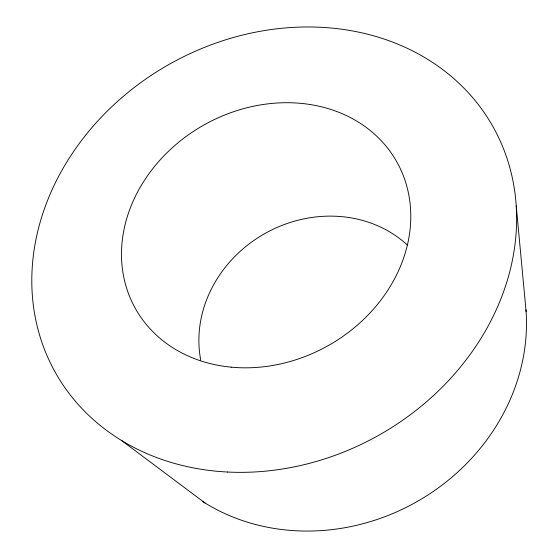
<?xml version="1.0" encoding="UTF-8"?>
<svg xmlns="http://www.w3.org/2000/svg" width="559" height="559" viewBox="0 0 559 559"><rect width="100%" height="100%" fill="white"/><g stroke="black" fill="none" stroke-linecap="round" stroke-linejoin="round"><path stroke-width="0.84" d="M121.603 440.52L205.083 503.03M516.223 205.894L526.11 311.594M525.984 309.833A206.138 185.686 -29.3 0 1 420.759 499.432A206.138 185.686 -29.3 0 1 202.854 501.64M200.73 360.031A123.294 110.703 -29.3 0 1 265.49 233.208A123.294 110.703 -29.3 0 1 407.301 244.989M227.513 472.027A250.963 213.014 -29.3 0 0 503.575 148.932A250.963 213.014 -29.3 0 0 91.557 128.032A250.963 213.014 -29.3 0 0 227.513 472.027M231.216 367.165A149.875 126.613 -29.3 0 0 405.163 180.809A149.875 126.613 -29.3 0 0 162.04 157.841A149.875 126.613 -29.3 0 0 231.216 367.165"/></g></svg>
